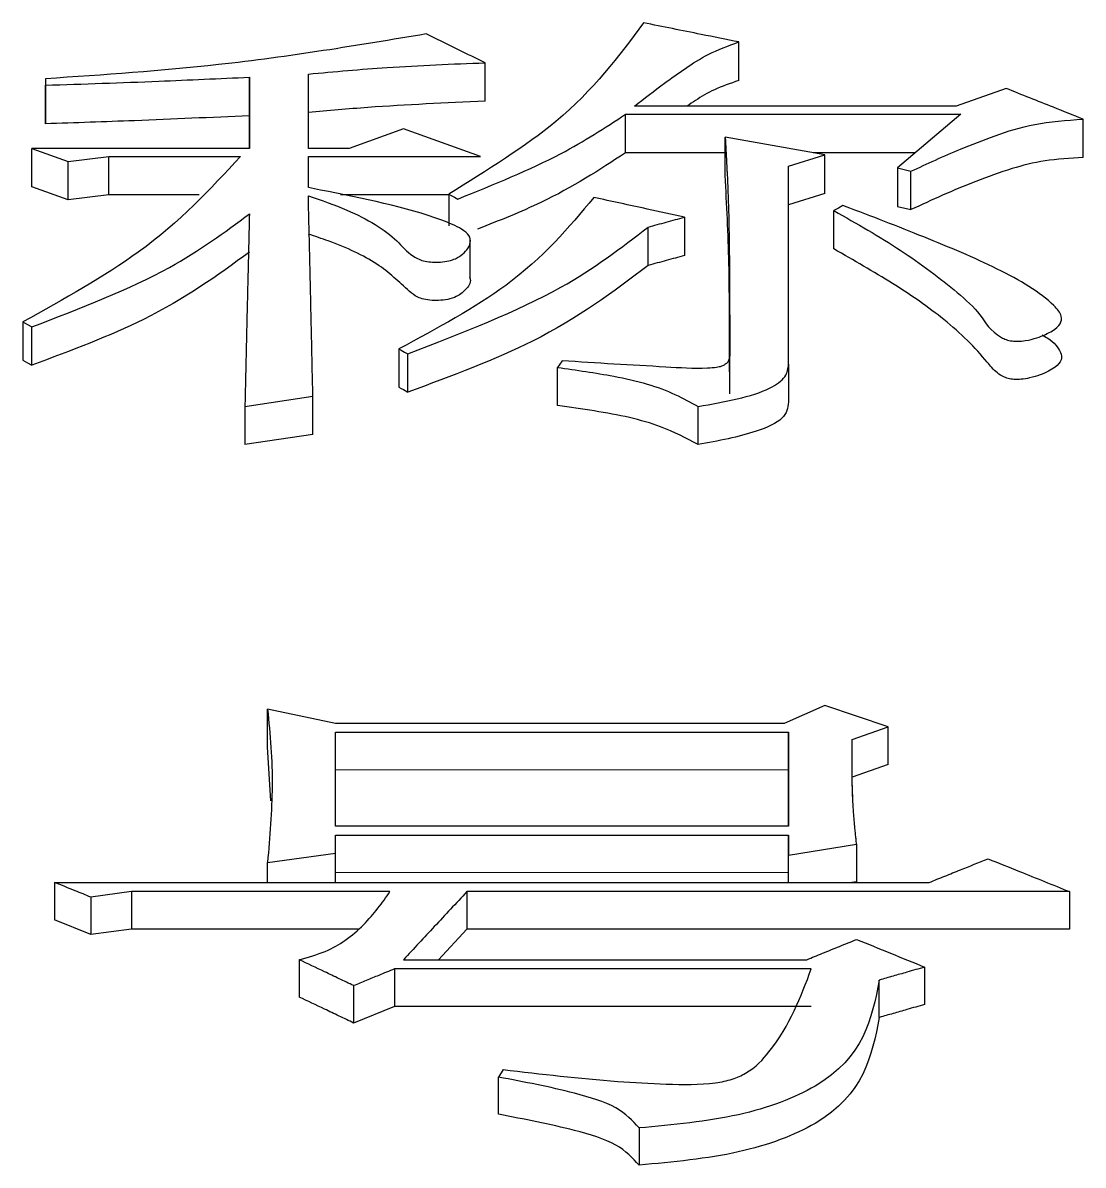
# Model space of a CAD drawing. Header units: millimetres. Extents: x 2016 to 4452, y 736 to 2459.
# Drawn here: x 2595.052 to 2597.583, y 2294.404 to 2297.131 of the extents above; entities that cross this region are included whole.
import ezdxf

# ---------------------------------------------------------------- set-up
doc = ezdxf.new("R2010")
doc.units = ezdxf.units.MM

msp = doc.modelspace()

# ---------------------------------------------------------------- linework, layer by layer
at = {"color": 7, "linetype": 'Continuous', "lineweight": 25}
for p, q in [((2596.1554, 2296.9441), (2596.1554, 2297.0361)), ((2595.1062, 2296.9979), (2595.1062, 2296.9825)), ((2595.1062, 2296.9979), (2595.1062, 2296.9059)), ((2595.5929, 2297.0017), (2595.5929, 2296.8318)), ((2595.5929, 2296.9097), (2595.5929, 2297.0017)), ((2595.7336, 2296.8318), (2595.7336, 2297.0093)), ((2595.1062, 2296.8905), (2595.1062, 2296.9825)), ((2597.3994, 2296.9748), (2597.2804, 2296.9324)), ((2597.2804, 2296.9324), (2596.5124, 2296.9324)), ((2595.1062, 2296.9059), (2595.1062, 2296.8905)), ((2595.5929, 2296.8318), (2595.5929, 2296.9097)), ((2596.4907, 2296.8212), (2596.4907, 2296.9131)), ((2596.4907, 2296.9131), (2597.2913, 2296.9131)), ((2597.2913, 2296.9131), (2597.1398, 2296.785)), ((2597.5833, 2296.8096), (2597.5833, 2296.9015)), ((2595.9607, 2296.8783), (2595.8309, 2296.8318)), ((2596.1446, 2296.8123), (2595.9607, 2296.8783)), ((2596.9667, 2296.8162), (2596.7288, 2296.8589)), ((2596.7288, 2296.7671), (2596.7288, 2296.8589)), ((2595.0737, 2296.8318), (2595.1602, 2296.8007)), ((2595.5929, 2296.8318), (2595.0737, 2296.8318)), ((2595.0737, 2296.74), (2595.0737, 2296.8318)), ((2595.8309, 2296.8318), (2595.7336, 2296.8318)), ((2595.1602, 2296.8007), (2595.2576, 2296.8123)), ((2595.2576, 2296.8123), (2595.5713, 2296.8123)), ((2595.7336, 2296.8123), (2596.1446, 2296.8123)), ((2595.7336, 2296.7382), (2595.7336, 2296.8123)), ((2596.7288, 2296.8212), (2596.4907, 2296.8212)), ((2596.8802, 2296.7889), (2596.9667, 2296.8162)), ((2597.1826, 2296.8212), (2596.9387, 2296.8212)), ((2596.9667, 2296.7244), (2596.9667, 2296.8162)), ((2595.1602, 2296.7089), (2595.1602, 2296.8007)), ((2596.8802, 2296.3168), (2596.8802, 2296.7889)), ((2597.1398, 2296.785), (2597.1723, 2296.7772)), ((2597.1398, 2296.785), (2597.1398, 2296.6933)), ((2597.1723, 2296.6855), (2597.1723, 2296.7772)), ((2595.1602, 2296.7089), (2595.0737, 2296.74)), ((2596.0688, 2296.7225), (2596.0688, 2296.6466)), ((2596.9667, 2296.7244), (2596.8802, 2296.6972)), ((2595.2576, 2296.7206), (2595.1602, 2296.7089)), ((2595.4733, 2296.7206), (2595.2576, 2296.7206)), ((2596.0688, 2296.7206), (2595.8102, 2296.7206)), ((2596.9883, 2296.5916), (2596.9883, 2296.6832)), ((2597.1398, 2296.6933), (2597.1723, 2296.6855)), ((2596.5448, 2296.5523), (2596.5448, 2296.6439)), ((2596.6314, 2296.6675), (2596.6314, 2296.5759)), ((2596.1201, 2296.6078), (2596.1201, 2296.6172)), ((2596.1201, 2296.5246), (2596.1201, 2296.6068)), ((2595.052, 2296.4174), (2595.052, 2296.3262)), ((2595.0737, 2296.3142), (2595.0737, 2296.4054)), ((2595.9499, 2296.3531), (2595.9499, 2296.262)), ((2595.9715, 2296.2499), (2595.9715, 2296.3411)), ((2596.3393, 2296.3249), (2596.3285, 2296.3088)), ((2596.7396, 2296.2459), (2596.7396, 2296.337)), ((2596.8802, 2296.3168), (2596.8802, 2296.2257)), ((2595.5821, 2296.2157), (2595.7444, 2296.24)), ((2595.7444, 2296.149), (2595.7444, 2296.24)), ((2595.5821, 2296.2157), (2595.5821, 2296.1247)), ((2596.6639, 2296.1246), (2596.6639, 2296.2156)), ((2595.7444, 2296.149), (2595.5821, 2296.1247)), ((2596.9668, 2295.5018), (2596.8694, 2295.4592)), ((2597.1182, 2295.4506), (2596.9668, 2295.5018)), ((2595.6362, 2295.4033), (2595.6362, 2295.4933)), ((2595.7985, 2295.4592), (2595.6362, 2295.4933)), ((2596.8694, 2295.4592), (2595.7985, 2295.4592)), ((2597.0317, 2295.4207), (2597.1182, 2295.4506)), ((2597.1182, 2295.3606), (2597.1182, 2295.4506)), ((2595.7985, 2295.4378), (2596.8802, 2295.4378)), ((2595.7985, 2295.2141), (2595.7985, 2295.4378)), ((2596.8802, 2295.4378), (2596.8802, 2295.2141)), ((2596.8802, 2295.3478), (2596.8802, 2295.4378)), ((2597.0317, 2295.4014), (2597.0317, 2295.4207)), ((2595.6441, 2295.274), (2595.6362, 2295.4033)), ((2597.1182, 2295.3606), (2597.0317, 2295.3308)), ((2596.8802, 2295.3478), (2595.7985, 2295.3479)), ((2596.8802, 2295.2141), (2596.8802, 2295.3478)), ((2596.8802, 2295.2141), (2595.7985, 2295.2141)), ((2595.7985, 2295.1924), (2596.8802, 2295.1924)), ((2595.7985, 2295.149), (2595.7985, 2295.1924)), ((2596.8802, 2295.1924), (2596.8802, 2295.1446)), ((2596.8802, 2295.1027), (2596.8802, 2295.1924)), ((2596.8802, 2295.1446), (2597.0425, 2295.1707)), ((2597.0425, 2295.1707), (2597.0425, 2295.0811)), ((2595.6362, 2295.1272), (2595.7985, 2295.149)), ((2595.7985, 2295.0793), (2595.7985, 2295.149)), ((2596.8802, 2295.0793), (2596.8802, 2295.1446)), ((2595.6362, 2295.0793), (2595.6362, 2295.1272)), ((2596.8802, 2295.1027), (2595.7985, 2295.1028)), ((2596.8802, 2295.0793), (2596.8802, 2295.1027)), ((2595.1278, 2295.0793), (2597.2156, 2295.0792)), ((2595.1278, 2295.0793), (2595.1278, 2294.9898)), ((2597.0425, 2295.0811), (2597.0311, 2295.0793)), ((2595.3117, 2295.0574), (2595.2144, 2295.0443)), ((2595.2144, 2295.0443), (2595.2144, 2294.9549)), ((2595.9283, 2295.0574), (2595.3117, 2295.0574)), ((2595.3117, 2295.0574), (2595.3117, 2294.968)), ((2597.5509, 2295.0574), (2596.1122, 2295.0574)), ((2596.1122, 2295.0574), (2596.1122, 2294.9679)), ((2597.5509, 2295.0574), (2597.5509, 2294.9679)), ((2595.2144, 2294.9549), (2595.1278, 2294.9898)), ((2595.3117, 2294.968), (2595.2144, 2294.9549)), ((2595.8527, 2294.968), (2595.3117, 2294.968)), ((2596.1122, 2294.9679), (2596.044, 2294.8949)), ((2597.5509, 2294.9679), (2596.1122, 2294.9679)), ((2595.7119, 2294.8949), (2595.7119, 2294.8057)), ((2596.9343, 2294.8728), (2595.9391, 2294.8728)), ((2595.9391, 2294.8728), (2595.9391, 2294.7836)), ((2595.9608, 2294.8949), (2596.9235, 2294.8949)), ((2597.2048, 2294.8772), (2597.2047, 2294.788)), ((2597.0966, 2294.7571), (2597.0966, 2294.8463)), ((2595.8418, 2294.833), (2595.8418, 2294.7438)), ((2595.9391, 2294.7836), (2595.8418, 2294.7438)), ((2596.9343, 2294.7836), (2595.9391, 2294.7836)), ((2596.1987, 2294.6326), (2596.1879, 2294.6147)), ((2596.1879, 2294.5258), (2596.1879, 2294.6147)), ((2596.5233, 2294.4932), (2596.5233, 2294.4045))]:
    msp.add_line(p, q, dxfattribs=at)
at = {"color": 7, "linetype": 'Continuous', "lineweight": 25, "flags": 128}
for points in [[(2595.2576, 2296.7206), (2595.2576, 2296.7435), (2595.2576, 2296.7665), (2595.2576, 2296.7894), (2595.2576, 2296.8123)], [(2596.0688, 2296.7225), (2596.0743, 2296.7195), (2596.0824, 2296.7151), (2596.0905, 2296.7108)], [(2597.01, 2296.695), (2596.9992, 2296.6891), (2596.9884, 2296.6832)], [(2595.0521, 2296.4174), (2595.0629, 2296.4114), (2595.0737, 2296.4054)], [(2595.9499, 2296.3531), (2595.9554, 2296.3501), (2595.9635, 2296.3456), (2595.9715, 2296.3411)], [(2595.052, 2296.3262), (2595.0576, 2296.3231), (2595.0631, 2296.3201), (2595.0737, 2296.3142)], [(2596.3285, 2296.2177), (2596.3285, 2296.2547), (2596.3285, 2296.2817), (2596.3285, 2296.3088)], [(2595.9499, 2296.262), (2595.9554, 2296.2589), (2595.9609, 2296.2558), (2595.9715, 2296.2499)]]:
    msp.add_lwpolyline(points, dxfattribs=at)
at = {"color": 7, "linetype": 'Continuous', "lineweight": 25}
for points, knots in [([(2596.534, 2297.1314), (2596.4745, 2297.0515), (2596.3677, 2296.9079), (2596.1606, 2296.7795), (2596.0688, 2296.7225)], [0, 0, 0, 0, 0.556899, 1, 1, 1, 1]), ([(2596.7612, 2297.0858), (2596.7313, 2297.0918), (2596.6785, 2297.1024), (2596.6028, 2297.1176), (2596.5569, 2297.1268), (2596.534, 2297.1314)], [0, 0, 0, 0, 0.394861, 0.69743, 1, 1, 1, 1]), ([(2596.0148, 2297.1049), (2595.8516, 2297.0776), (2595.5588, 2297.0286), (2595.2451, 2297.0073), (2595.1061, 2296.9979)], [0, 0, 0, 0, 0.557097, 1, 1, 1, 1]), ([(2596.1554, 2297.0361), (2596.1344, 2297.0464), (2596.1005, 2297.063), (2596.0536, 2297.0859), (2596.0277, 2297.0985), (2596.0148, 2297.1049)], [0, 0, 0, 0, 0.447799, 0.7239, 1, 1, 1, 1]), ([(2596.5124, 2296.9324), (2596.5358, 2296.9509), (2596.5744, 2296.9815), (2596.6339, 2297.0226), (2596.6857, 2297.0578), (2596.7359, 2297.0764), (2596.7612, 2297.0858)], [0, 0, 0, 0, 0.337761, 0.556951, 0.777135, 1, 1, 1, 1]), ([(2596.7612, 2296.9937), (2596.7612, 2297.0014), (2596.7612, 2297.0169), (2596.7612, 2297.0476), (2596.7612, 2297.0706), (2596.7612, 2297.0858)], [0, 0, 0, 0, 0.2525, 0.505, 1, 1, 1, 1]), ([(2595.7336, 2297.0093), (2595.7961, 2297.015), (2595.9353, 2297.0274), (2596.0773, 2297.0331), (2596.1554, 2297.0361)], [0, 0, 0, 0, 0.449849, 1, 1, 1, 1]), ([(2595.1062, 2296.9825), (2595.1965, 2296.9855), (2595.359, 2296.9909), (2595.521, 2296.9984), (2595.5929, 2297.0017)], [0, 0, 0, 0, 0.555754, 1, 1, 1, 1]), ([(2596.7612, 2296.9937), (2596.7409, 2296.9867), (2596.7007, 2296.9728), (2596.6645, 2296.9506), (2596.6444, 2296.937), (2596.6376, 2296.9324)], [0, 0, 0, 0, 0.401498, 0.797434, 1, 1, 1, 1]), ([(2597.5833, 2296.9015), (2597.5597, 2296.9109), (2597.5172, 2296.9279), (2597.4559, 2296.9523), (2597.4182, 2296.9673), (2597.3994, 2296.9748)], [0, 0, 0, 0, 0.386102, 0.693051, 1, 1, 1, 1]), ([(2596.1554, 2296.9441), (2596.0618, 2296.9401), (2595.9199, 2296.934), (2595.7809, 2296.9216), (2595.7336, 2296.9173)], [0, 0, 0, 0, 0.659861, 1, 1, 1, 1]), ([(2595.5929, 2296.9097), (2595.5015, 2296.9055), (2595.3395, 2296.8982), (2595.177, 2296.8928), (2595.1062, 2296.8905)], [0, 0, 0, 0, 0.564211, 1, 1, 1, 1]), ([(2596.0905, 2296.7108), (2596.1766, 2296.7456), (2596.3294, 2296.8075), (2596.4417, 2296.881), (2596.4907, 2296.9131)], [0, 0, 0, 0, 0.563218, 1, 1, 1, 1]), ([(2597.1723, 2296.7772), (2597.211, 2296.7951), (2597.2749, 2296.8246), (2597.3721, 2296.8623), (2597.4644, 2296.893), (2597.5434, 2296.8986), (2597.5833, 2296.9015)], [0, 0, 0, 0, 0.335019, 0.553277, 0.774167, 1, 1, 1, 1]), ([(2596.7288, 2296.8589), (2596.7289, 2296.8559), (2596.7293, 2296.8497), (2596.7298, 2296.8405), (2596.7303, 2296.8313), (2596.7308, 2296.8221), (2596.7313, 2296.8129), (2596.7317, 2296.8052), (2596.7321, 2296.7975), (2596.7325, 2296.7898), (2596.7329, 2296.7805), (2596.7336, 2296.7682), (2596.7343, 2296.7527), (2596.7351, 2296.7342), (2596.7357, 2296.7187), (2596.7362, 2296.7032), (2596.7367, 2296.6876), (2596.7372, 2296.669), (2596.7375, 2296.6534), (2596.7378, 2296.6378), (2596.738, 2296.6222), (2596.7383, 2296.6035), (2596.7385, 2296.5879), (2596.7387, 2296.5722), (2596.7388, 2296.5565), (2596.739, 2296.5314), (2596.7392, 2296.5), (2596.7393, 2296.4716), (2596.7394, 2296.4542), (2596.7394, 2296.4463), (2596.7394, 2296.4384), (2596.7395, 2296.4305), (2596.7395, 2296.4226), (2596.7395, 2296.4147), (2596.7395, 2296.4052), (2596.7395, 2296.3972), (2596.7395, 2296.3917), (2596.7395, 2296.3877), (2596.7395, 2296.3837), (2596.7395, 2296.3798), (2596.7395, 2296.3758), (2596.7396, 2296.3718), (2596.7396, 2296.3671), (2596.7396, 2296.3631), (2596.7396, 2296.3591), (2596.7396, 2296.3551), (2596.7396, 2296.3504), (2596.7396, 2296.3464), (2596.7396, 2296.3419), (2596.7396, 2296.3391), (2596.7396, 2296.337)], [0, 0, 0, 0, 0.01797, 0.035941, 0.053911, 0.071882, 0.089852, 0.107823, 0.116808, 0.134779, 0.152749, 0.17072, 0.20666, 0.242601, 0.278542, 0.296513, 0.332454, 0.368395, 0.404336, 0.422306, 0.458247, 0.494188, 0.530129, 0.5481, 0.584041, 0.619982, 0.691863, 0.763745, 0.781716, 0.790701, 0.808672, 0.826642, 0.835627, 0.853598, 0.871568, 0.889539, 0.898524, 0.903017, 0.912002, 0.920987, 0.92548, 0.934465, 0.94345, 0.952435, 0.956928, 0.965913, 0.974898, 0.983884, 0.988376, 1, 1, 1, 1]), ([(2595.5713, 2296.8123), (2595.4995, 2296.7345), (2595.3705, 2296.5945), (2595.1499, 2296.4719), (2595.052, 2296.4174)], [0, 0, 0, 0, 0.55626, 1, 1, 1, 1]), ([(2596.4907, 2296.8212), (2596.4282, 2296.7802), (2596.3276, 2296.7143), (2596.1898, 2296.6597), (2596.1377, 2296.639)], [0, 0, 0, 0, 0.621969, 1, 1, 1, 1]), ([(2597.5833, 2296.8096), (2597.5522, 2296.8079), (2597.4906, 2296.8045), (2597.4053, 2296.7822), (2597.3266, 2296.7534), (2597.2472, 2296.7201), (2597.1972, 2296.697), (2597.1723, 2296.6855)], [0, 0, 0, 0, 0.175416, 0.347585, 0.56656, 0.783731, 1, 1, 1, 1]), ([(2596.7396, 2296.2459), (2596.7394, 2296.3078), (2596.7392, 2296.4122), (2596.7381, 2296.5866), (2596.7324, 2296.6975), (2596.7288, 2296.7671)], [0, 0, 0, 0, 0.351751, 0.593192, 1, 1, 1, 1]), ([(2595.7336, 2296.7186), (2595.7652, 2296.7077), (2595.8521, 2296.6776), (2595.9346, 2296.6266), (2595.97, 2296.5828), (2595.996, 2296.567), (2596.0121, 2296.5621), (2596.0302, 2296.5599), (2596.0499, 2296.56), (2596.0694, 2296.5627), (2596.0886, 2296.5692), (2596.109, 2296.5839), (2596.1227, 2296.6029), (2596.1194, 2296.624), (2596.0962, 2296.6429), (2595.9895, 2296.6868), (2595.8545, 2296.7141), (2595.7433, 2296.7362), (2595.7336, 2296.7382)], [0, 0, 0, 0, 0.104817, 0.288489, 0.371154, 0.389962, 0.405383, 0.420813, 0.436756, 0.454227, 0.471615, 0.498268, 0.557765, 0.592477, 0.62706, 0.687172, 0.972715, 1, 1, 1, 1]), ([(2595.7444, 2296.24), (2595.7432, 2296.2934), (2595.7418, 2296.3601), (2595.74, 2296.4394), (2595.7393, 2296.4723), (2595.7386, 2296.5052), (2595.738, 2296.5315), (2595.7372, 2296.5642), (2595.7366, 2296.5903), (2595.736, 2296.6164), (2595.7355, 2296.636), (2595.7351, 2296.6522), (2595.7347, 2296.6684), (2595.7344, 2296.6814), (2595.7341, 2296.6944), (2595.7339, 2296.7057), (2595.7337, 2296.7138), (2595.7336, 2296.7186)], [0, 0, 0, 0, 0.329938, 0.412422, 0.494907, 0.536149, 0.618633, 0.659875, 0.74236, 0.783602, 0.824844, 0.866086, 0.886707, 0.927949, 0.94857, 0.969192, 1, 1, 1, 1]), ([(2596.415, 2296.7146), (2596.3549, 2296.6427), (2596.2467, 2296.513), (2596.0412, 2296.4024), (2595.9499, 2296.3531)], [0, 0, 0, 0, 0.555457, 1, 1, 1, 1]), ([(2596.6314, 2296.6675), (2596.6018, 2296.674), (2596.551, 2296.6851), (2596.4788, 2296.7008), (2596.4363, 2296.71), (2596.415, 2296.7147)], [0, 0, 0, 0, 0.410172, 0.705086, 1, 1, 1, 1]), ([(2596.9883, 2296.6832), (2597.0428, 2296.6522), (2597.1516, 2296.59), (2597.2643, 2296.5053), (2597.3421, 2296.4355), (2597.3614, 2296.3935), (2597.3989, 2296.3751), (2597.4124, 2296.3716), (2597.4289, 2296.3709), (2597.45, 2296.3732), (2597.4803, 2296.381), (2597.5099, 2296.3947), (2597.531, 2296.4127), (2597.5335, 2296.4341), (2597.4938, 2296.4813), (2597.3821, 2296.5462), (2597.203, 2296.6211), (2597.0768, 2296.6701), (2597.0113, 2296.6945), (2597.01, 2296.695)], [0, 0, 0, 0, 0.146382, 0.292955, 0.366204, 0.439427, 0.447746, 0.45616, 0.463429, 0.472823, 0.489455, 0.518149, 0.540935, 0.563855, 0.597101, 0.728178, 0.861562, 0.99717, 1, 1, 1, 1]), ([(2595.0737, 2296.4054), (2595.1907, 2296.4506), (2595.3981, 2296.5307), (2595.5338, 2296.6315), (2595.5929, 2296.6754)], [0, 0, 0, 0, 0.56439, 1, 1, 1, 1]), ([(2595.5929, 2296.6754), (2595.5918, 2296.6292), (2595.5905, 2296.5772), (2595.589, 2296.5131), (2595.5883, 2296.4839), (2595.5874, 2296.4488), (2595.5866, 2296.4136), (2595.5858, 2296.3783), (2595.585, 2296.3429), (2595.5844, 2296.3134), (2595.5839, 2296.2927), (2595.5836, 2296.2779), (2595.5832, 2296.263), (2595.5829, 2296.2482), (2595.5826, 2296.2363), (2595.5824, 2296.2264), (2595.5822, 2296.2196), (2595.5821, 2296.2157)], [0, 0, 0, 0, 0.305862, 0.344095, 0.42056, 0.497026, 0.573491, 0.649956, 0.726422, 0.802887, 0.84112, 0.860236, 0.898469, 0.936701, 0.955818, 0.974934, 1, 1, 1, 1]), ([(2595.9715, 2296.3411), (2596.102, 2296.3916), (2596.3334, 2296.4811), (2596.4807, 2296.5945), (2596.5448, 2296.6439)], [0, 0, 0, 0, 0.564262, 1, 1, 1, 1]), ([(2596.5449, 2296.6439), (2596.5593, 2296.6478), (2596.5881, 2296.6557), (2596.617, 2296.6636), (2596.6314, 2296.6675)], [0, 0, 0, 0, 0.499999, 1, 1, 1, 1]), ([(2596.1184, 2296.5251), (2596.1193, 2296.5222), (2596.1233, 2296.5101), (2596.11, 2296.4946), (2596.0922, 2296.4799), (2596.0737, 2296.4721), (2596.0508, 2296.4686), (2596.0289, 2296.4685), (2596.0093, 2296.4711), (2595.9888, 2296.4785), (2595.9548, 2296.5079), (2595.9052, 2296.5576), (2595.8119, 2296.6012), (2595.7496, 2296.6217), (2595.7336, 2296.627)], [0, 0, 0, 0, 0.0321697, 0.1304429, 0.1694929, 0.2089996, 0.2431332, 0.2730052, 0.3033501, 0.3306975, 0.3897905, 0.6483711, 0.90947, 1, 1, 1, 1]), ([(2597.4853, 2296.3865), (2597.4899, 2296.3838), (2597.5111, 2296.3713), (2597.5296, 2296.3509), (2597.5336, 2296.3265), (2597.5165, 2296.3074), (2597.4882, 2296.293), (2597.4586, 2296.2839), (2597.4378, 2296.2804), (2597.4211, 2296.2797), (2597.4067, 2296.2815), (2597.3914, 2296.2868), (2597.3713, 2296.3), (2597.3343, 2296.3479), (2597.2596, 2296.4212), (2597.1306, 2296.5104), (2597.0359, 2296.5645), (2596.9883, 2296.5916)], [0, 0, 0, 0, 0.019935, 0.092126, 0.128452, 0.164994, 0.212308, 0.23785, 0.255737, 0.26718, 0.278732, 0.291669, 0.31574, 0.371395, 0.593339, 0.795955, 1, 1, 1, 1]), ([(2595.5929, 2296.5838), (2595.516, 2296.5281), (2595.3773, 2296.4276), (2595.1672, 2296.3491), (2595.0737, 2296.3142)], [0, 0, 0, 0, 0.5549071, 1, 1, 1, 1]), ([(2596.6314, 2296.5759), (2596.617, 2296.572), (2596.5881, 2296.5641), (2596.5593, 2296.5563), (2596.5449, 2296.5523)], [0, 0, 0, 0, 0.500001, 1, 1, 1, 1]), ([(2596.5448, 2296.5523), (2596.4616, 2296.4895), (2596.3116, 2296.3762), (2596.0763, 2296.2888), (2595.9715, 2296.2499)], [0, 0, 0, 0, 0.55488, 1, 1, 1, 1]), ([(2596.7395, 2296.337), (2596.7389, 2296.3318), (2596.738, 2296.3244), (2596.7294, 2296.3158), (2596.7202, 2296.3112), (2596.7057, 2296.3079), (2596.6606, 2296.305), (2596.5784, 2296.3105), (2596.4629, 2296.3163), (2596.3805, 2296.3221), (2596.3393, 2296.3249)], [0, 0, 0, 0, 0.083125, 0.11875, 0.147804, 0.176837, 0.225893, 0.446677, 0.723242, 1, 1, 1, 1]), ([(2596.6639, 2296.2156), (2596.728, 2296.2268), (2596.8162, 2296.2422), (2596.8766, 2296.2859), (2596.879, 2296.3066), (2596.8802, 2296.3168)], [0, 0, 0, 0, 0.574092, 0.788689, 1, 1, 1, 1]), ([(2596.3285, 2296.3088), (2596.3738, 2296.3024), (2596.448, 2296.292), (2596.5439, 2296.2706), (2596.6107, 2296.2451), (2596.6462, 2296.2254), (2596.6639, 2296.2156)], [0, 0, 0, 0, 0.347242, 0.568885, 0.786213, 1, 1, 1, 1]), ([(2596.6639, 2296.1246), (2596.6358, 2296.1397), (2596.5892, 2296.1647), (2596.5012, 2296.1904), (2596.4164, 2296.2054), (2596.3579, 2296.2136), (2596.3285, 2296.2177)], [0, 0, 0, 0, 0.331362, 0.550785, 0.774719, 1, 1, 1, 1]), ([(2596.8802, 2296.2257), (2596.8782, 2296.2125), (2596.8743, 2296.1856), (2596.7904, 2296.148), (2596.7124, 2296.1336), (2596.6639, 2296.1246)], [0, 0, 0, 0, 0.268574, 0.544919, 1, 1, 1, 1]), ([(2595.6362, 2295.4933), (2595.6393, 2295.4628), (2595.6453, 2295.4019), (2595.6494, 2295.2802), (2595.6415, 2295.1882), (2595.6362, 2295.1272)], [0, 0, 0, 0, 0.252085, 0.504198, 1, 1, 1, 1]), ([(2597.0425, 2295.1707), (2597.0423, 2295.1728), (2597.0418, 2295.1769), (2597.0412, 2295.1831), (2597.0405, 2295.1894), (2597.0398, 2295.1956), (2597.0392, 2295.2018), (2597.0386, 2295.208), (2597.0381, 2295.2132), (2597.0376, 2295.2184), (2597.0371, 2295.2236), (2597.0366, 2295.2298), (2597.0359, 2295.238), (2597.0352, 2295.2463), (2597.0347, 2295.2546), (2597.0343, 2295.2608), (2597.0338, 2295.269), (2597.0334, 2295.2773), (2597.033, 2295.2856), (2597.0328, 2295.2917), (2597.0325, 2295.3), (2597.0323, 2295.3082), (2597.0321, 2295.3165), (2597.0319, 2295.3247), (2597.0318, 2295.333), (2597.0317, 2295.3412), (2597.0316, 2295.3474), (2597.0316, 2295.3535), (2597.0315, 2295.3597), (2597.0315, 2295.3648), (2597.0315, 2295.3689), (2597.0315, 2295.373), (2597.0315, 2295.3771), (2597.0315, 2295.3812), (2597.0315, 2295.3843), (2597.0315, 2295.3874), (2597.0315, 2295.3915), (2597.0315, 2295.3956), (2597.0316, 2295.3997), (2597.0316, 2295.4038), (2597.0316, 2295.4079), (2597.0316, 2295.412), (2597.0316, 2295.4159), (2597.0317, 2295.4188), (2597.0317, 2295.4207)], [0, 0, 0, 0, 0.0247417, 0.0494835, 0.0742252, 0.098967, 0.1237087, 0.1484505, 0.1731922, 0.1855631, 0.2103049, 0.2350466, 0.2597884, 0.309272, 0.3340138, 0.3587555, 0.3834973, 0.4329809, 0.4577227, 0.4824645, 0.5072062, 0.5566898, 0.5814315, 0.6061733, 0.6556568, 0.6803986, 0.7051403, 0.7298821, 0.7546238, 0.7793656, 0.7917365, 0.8041073, 0.8288491, 0.84122, 0.8535908, 0.8659617, 0.8783326, 0.9030743, 0.9154452, 0.9278161, 0.9525578, 0.9649287, 0.9772996, 1, 1, 1, 1]), ([(2597.0344, 2295.2597), (2597.0335, 2295.2773), (2597.0317, 2295.3172), (2597.0317, 2295.372), (2597.0317, 2295.4026)], [0, 0, 0, 0, 0.441321, 1, 1, 1, 1]), ([(2597.2156, 2295.0792), (2597.228, 2295.0843), (2597.253, 2295.0944), (2597.2999, 2295.1133), (2597.3343, 2295.1271), (2597.3562, 2295.1359)], [0, 0, 0, 0, 0.266245, 0.532491, 1, 1, 1, 1]), ([(2597.3562, 2295.1359), (2597.3811, 2295.1259), (2597.4261, 2295.1078), (2597.491, 2295.0816), (2597.5309, 2295.0655), (2597.5509, 2295.0574)], [0, 0, 0, 0, 0.3845731, 0.6922866, 1, 1, 1, 1]), ([(2595.2144, 2295.0443), (2595.202, 2295.0493), (2595.1814, 2295.0577), (2595.1526, 2295.0693), (2595.1361, 2295.076), (2595.1278, 2295.0793)], [0, 0, 0, 0, 0.42836, 0.71418, 1, 1, 1, 1]), ([(2595.7119, 2294.8949), (2595.7336, 2294.9011), (2595.7764, 2294.9132), (2595.8269, 2294.9429), (2595.8662, 2294.9781), (2595.9008, 2295.0174), (2595.9191, 2295.0441), (2595.9283, 2295.0574)], [0, 0, 0, 0, 0.176065, 0.348002, 0.566634, 0.783694, 1, 1, 1, 1]), ([(2596.1122, 2295.0574), (2596.0992, 2295.0435), (2596.0732, 2295.0158), (2596.0228, 2294.9617), (2595.9853, 2294.9213), (2595.9608, 2294.8949)], [0, 0, 0, 0, 0.257226, 0.514452, 1, 1, 1, 1]), ([(2596.9235, 2294.8949), (2596.936, 2294.9), (2596.9621, 2294.9106), (2597.0017, 2294.9268), (2597.0289, 2294.9378), (2597.0425, 2294.9434)], [0, 0, 0, 0, 0.314653, 0.657326, 1, 1, 1, 1]), ([(2597.0425, 2294.9434), (2597.0695, 2294.9324), (2597.1236, 2294.9103), (2597.1777, 2294.8883), (2597.2048, 2294.8772)], [0, 0, 0, 0, 0.499999, 1, 1, 1, 1]), ([(2595.8418, 2294.833), (2595.8302, 2294.8385), (2595.807, 2294.8496), (2595.7638, 2294.8702), (2595.7321, 2294.8853), (2595.7119, 2294.8949)], [0, 0, 0, 0, 0.267463, 0.534927, 1, 1, 1, 1]), ([(2595.9391, 2294.8728), (2595.9266, 2294.8677), (2595.9042, 2294.8586), (2595.8717, 2294.8453), (2595.8518, 2294.8371), (2595.8418, 2294.833)], [0, 0, 0, 0, 0.384577, 0.692288, 1, 1, 1, 1]), ([(2596.1987, 2294.6326), (2596.2896, 2294.622), (2596.4182, 2294.6069), (2596.5878, 2294.5973), (2596.6827, 2294.5961), (2596.7474, 2294.6085), (2596.797, 2294.6325), (2596.8773, 2294.7207), (2596.9093, 2294.806), (2596.9343, 2294.8728)], [0, 0, 0, 0, 0.238484, 0.337767, 0.43778, 0.475122, 0.512592, 0.618725, 1, 1, 1, 1]), ([(2597.2048, 2294.8772), (2597.1907, 2294.8732), (2597.1656, 2294.866), (2597.1295, 2294.8557), (2597.1076, 2294.8494), (2597.0966, 2294.8463)], [0, 0, 0, 0, 0.39043, 0.695215, 1, 1, 1, 1]), ([(2597.0966, 2294.8463), (2597.0784, 2294.7541), (2597.0529, 2294.6242), (2596.7637, 2294.5155), (2596.6046, 2294.5008), (2596.5233, 2294.4932)], [0, 0, 0, 0, 0.544628, 0.767125, 1, 1, 1, 1]), ([(2595.8418, 2294.7438), (2595.8302, 2294.7494), (2595.807, 2294.7604), (2595.7637, 2294.781), (2595.7321, 2294.7961), (2595.7119, 2294.8057)], [0, 0, 0, 0, 0.267647, 0.535294, 1, 1, 1, 1]), ([(2597.2047, 2294.788), (2597.1907, 2294.784), (2597.1656, 2294.7768), (2597.1295, 2294.7665), (2597.1076, 2294.7602), (2597.0966, 2294.7571)], [0, 0, 0, 0, 0.390574, 0.695287, 1, 1, 1, 1]), ([(2597.0966, 2294.7571), (2597.0784, 2294.665), (2597.0528, 2294.5352), (2596.7636, 2294.4267), (2596.6046, 2294.412), (2596.5233, 2294.4045)], [0, 0, 0, 0, 0.544404, 0.766963, 1, 1, 1, 1]), ([(2596.5233, 2294.4932), (2596.5076, 2294.5103), (2596.4756, 2294.5454), (2596.3481, 2294.5841), (2596.249, 2294.603), (2596.1879, 2294.6147)], [0, 0, 0, 0, 0.267599, 0.548584, 1, 1, 1, 1]), ([(2596.5233, 2294.4045), (2596.5076, 2294.4216), (2596.4756, 2294.4566), (2596.3481, 2294.4953), (2596.249, 2294.5141), (2596.1879, 2294.5258)], [0, 0, 0, 0, 0.267465, 0.548457, 1, 1, 1, 1])]:
    msp.add_open_spline(points, degree=3, knots=knots, dxfattribs=at)

doc.saveas('drawing.dxf')
